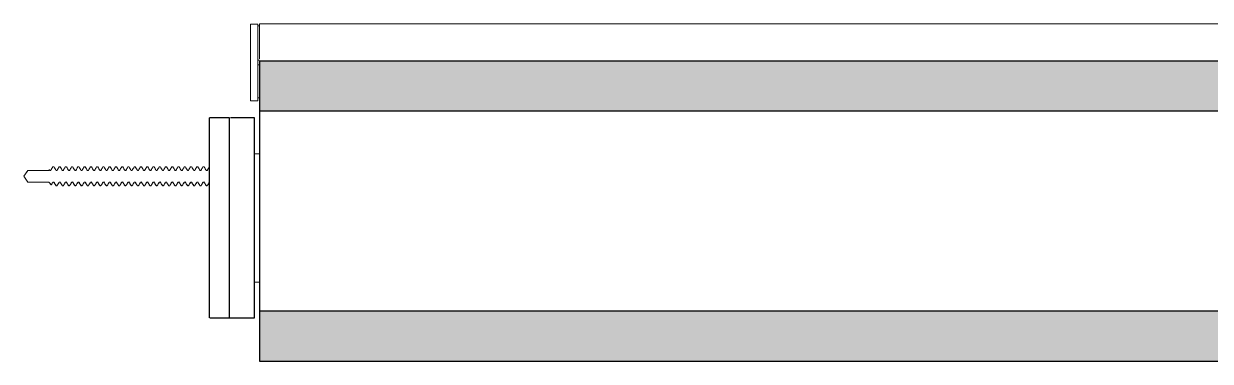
# Model space of a CAD drawing. Header units: inches. Extents: x 6.2 to 29.9, y 7.5 to 10.8.
# Drawn here: x 6.23 to 18.08, y 7.46 to 10.84 of the extents above; entities that cross this region are included whole.
import ezdxf

# ---------------------------------------------------------------- set-up
doc = ezdxf.new("R2010")
doc.units = ezdxf.units.IN
doc.header["$MEASUREMENT"] = 0
for name, color, linetype, lineweight in [('FABRIC-ROLL', 7, 'Continuous', 30), ('HEMBAR', 7, 'Continuous', 9), ('HEMBAR-ENDCAP', 7, 'Continuous', 9), ('SHADE-BRACKET', 7, 'Continuous', 30), ('SHADE-BRACKET_SCREW', 7, 'Continuous', 5), ('SUB-BRACKET', 7, 'Continuous', 18)]:
    doc.layers.add(name, color=color, linetype=linetype, lineweight=lineweight)

# ---------------------------------------------------------------- blocks, each defined once
blk = doc.blocks.new('SHADE-BRACKET-SCREW-085602')
at = {"layer": 'SHADE-BRACKET_SCREW'}
for p, q in [((6.226, 9.314), (6.266, 9.372)), ((6.266, 9.372), (6.266, 9.369)), ((6.266, 9.372), (6.476, 9.372)), ((6.476, 9.372), (6.483, 9.38)), ((6.476, 9.372), (6.476, 9.372)), ((6.491, 9.369), (6.485, 9.379)), ((6.489, 9.372), (6.497, 9.372)), ((6.518, 9.409), (6.526, 9.409)), ((6.549, 9.372), (6.56, 9.372)), ((6.581, 9.409), (6.589, 9.409)), ((6.611, 9.372), (6.622, 9.372)), ((6.643, 9.409), (6.651, 9.409)), ((6.674, 9.372), (6.685, 9.372)), ((6.706, 9.409), (6.714, 9.409)), ((6.736, 9.372), (6.747, 9.372)), ((6.768, 9.409), (6.776, 9.409)), ((6.799, 9.372), (6.81, 9.372)), ((6.831, 9.409), (6.839, 9.409)), ((6.861, 9.372), (6.872, 9.372)), ((6.893, 9.409), (6.901, 9.409)), ((6.924, 9.372), (6.935, 9.372)), ((6.956, 9.409), (6.964, 9.409)), ((6.986, 9.372), (6.997, 9.372)), ((7.018, 9.409), (7.026, 9.409)), ((7.049, 9.372), (7.06, 9.372)), ((7.081, 9.409), (7.089, 9.409)), ((7.111, 9.372), (7.122, 9.372)), ((7.143, 9.409), (7.151, 9.409)), ((7.174, 9.372), (7.185, 9.372)), ((7.206, 9.409), (7.214, 9.409)), ((7.236, 9.372), (7.247, 9.372)), ((7.268, 9.409), (7.276, 9.409)), ((7.299, 9.372), (7.31, 9.372)), ((7.331, 9.409), (7.339, 9.409)), ((7.361, 9.372), (7.372, 9.372)), ((7.393, 9.409), (7.401, 9.409)), ((7.424, 9.372), (7.435, 9.372)), ((7.456, 9.409), (7.464, 9.409)), ((7.486, 9.372), (7.497, 9.372)), ((7.518, 9.409), (7.526, 9.409)), ((7.549, 9.372), (7.56, 9.372)), ((7.581, 9.409), (7.589, 9.409)), ((7.611, 9.372), (7.622, 9.372)), ((7.643, 9.409), (7.651, 9.409)), ((7.674, 9.372), (7.685, 9.372)), ((7.706, 9.409), (7.714, 9.409)), ((7.736, 9.372), (7.747, 9.372)), ((7.768, 9.409), (7.776, 9.409)), ((7.799, 9.372), (7.81, 9.372)), ((7.831, 9.409), (7.839, 9.409)), ((7.861, 9.372), (7.872, 9.372)), ((7.893, 9.409), (7.901, 9.409)), ((7.924, 9.372), (7.935, 9.372)), ((7.956, 9.409), (7.964, 9.409)), ((7.986, 9.372), (7.997, 9.372)), ((8.018, 9.409), (8.026, 9.409)), ((8.049, 9.372), (8.06, 9.372)), ((6.226, 9.313), (6.226, 9.314)), ((6.226, 9.314), (6.266, 9.256)), ((6.226, 9.313), (6.266, 9.255)), ((6.266, 9.256), (6.266, 9.255)), ((6.266, 9.256), (6.476, 9.256)), ((6.266, 9.255), (6.476, 9.255)), ((6.476, 9.255), (6.476, 9.256)), ((6.476, 9.256), (6.501, 9.23)), ((6.476, 9.255), (6.501, 9.229)), ((6.516, 9.256), (6.527, 9.256)), ((6.517, 9.255), (6.527, 9.255)), ((6.578, 9.256), (6.589, 9.256)), ((6.58, 9.255), (6.589, 9.255)), ((6.641, 9.256), (6.652, 9.256)), ((6.642, 9.255), (6.652, 9.255)), ((6.703, 9.256), (6.714, 9.256)), ((6.705, 9.255), (6.714, 9.255)), ((6.766, 9.256), (6.777, 9.256)), ((6.767, 9.255), (6.777, 9.255)), ((6.828, 9.256), (6.839, 9.256)), ((6.83, 9.255), (6.839, 9.255)), ((6.891, 9.256), (6.902, 9.256)), ((6.892, 9.255), (6.902, 9.255)), ((6.953, 9.256), (6.964, 9.256)), ((6.955, 9.255), (6.964, 9.255)), ((7.016, 9.256), (7.027, 9.256)), ((7.017, 9.255), (7.027, 9.255)), ((7.078, 9.256), (7.089, 9.256)), ((7.08, 9.255), (7.089, 9.255)), ((7.141, 9.256), (7.152, 9.256)), ((7.142, 9.255), (7.152, 9.255)), ((7.203, 9.256), (7.214, 9.256)), ((7.205, 9.255), (7.214, 9.255)), ((7.266, 9.256), (7.277, 9.256)), ((7.267, 9.255), (7.277, 9.255)), ((7.328, 9.256), (7.339, 9.256)), ((7.33, 9.255), (7.339, 9.255)), ((7.391, 9.256), (7.402, 9.256)), ((7.392, 9.255), (7.402, 9.255)), ((7.453, 9.256), (7.464, 9.256)), ((7.455, 9.255), (7.464, 9.255)), ((7.516, 9.256), (7.527, 9.256)), ((7.517, 9.255), (7.527, 9.255)), ((7.578, 9.256), (7.589, 9.256)), ((7.58, 9.255), (7.589, 9.255)), ((7.641, 9.256), (7.652, 9.256)), ((7.642, 9.255), (7.652, 9.255)), ((7.703, 9.256), (7.714, 9.256)), ((7.705, 9.255), (7.714, 9.255)), ((7.766, 9.256), (7.777, 9.256)), ((7.767, 9.255), (7.777, 9.255)), ((7.828, 9.256), (7.839, 9.256)), ((7.83, 9.255), (7.839, 9.255)), ((7.891, 9.256), (7.902, 9.256)), ((7.892, 9.255), (7.902, 9.255)), ((7.953, 9.256), (7.964, 9.256)), ((7.955, 9.255), (7.964, 9.255)), ((8.016, 9.256), (8.027, 9.256)), ((8.017, 9.255), (8.027, 9.255)), ((8.078, 9.256), (8.081, 9.256)), ((8.08, 9.255), (8.081, 9.255)), ((6.549, 9.219), (6.557, 9.219)), ((6.549, 9.218), (6.557, 9.218)), ((6.612, 9.219), (6.62, 9.219)), ((6.612, 9.218), (6.62, 9.218)), ((6.674, 9.219), (6.682, 9.219)), ((6.674, 9.218), (6.682, 9.218)), ((6.737, 9.219), (6.745, 9.219)), ((6.737, 9.218), (6.745, 9.218)), ((6.799, 9.219), (6.807, 9.219)), ((6.799, 9.218), (6.807, 9.218)), ((6.862, 9.219), (6.87, 9.219)), ((6.862, 9.218), (6.87, 9.218)), ((6.924, 9.219), (6.932, 9.219)), ((6.924, 9.218), (6.932, 9.218)), ((6.987, 9.219), (6.995, 9.219)), ((6.987, 9.218), (6.995, 9.218)), ((7.049, 9.219), (7.057, 9.219)), ((7.049, 9.218), (7.057, 9.218)), ((7.112, 9.219), (7.12, 9.219)), ((7.112, 9.218), (7.12, 9.218)), ((7.174, 9.219), (7.182, 9.219)), ((7.174, 9.218), (7.182, 9.218)), ((7.237, 9.219), (7.245, 9.219)), ((7.237, 9.218), (7.245, 9.218)), ((7.299, 9.219), (7.307, 9.219)), ((7.299, 9.218), (7.307, 9.218)), ((7.362, 9.219), (7.37, 9.219)), ((7.362, 9.218), (7.37, 9.218)), ((7.424, 9.219), (7.432, 9.219)), ((7.424, 9.218), (7.432, 9.218)), ((7.487, 9.219), (7.495, 9.219)), ((7.487, 9.218), (7.495, 9.218)), ((7.549, 9.219), (7.557, 9.219)), ((7.549, 9.218), (7.557, 9.218)), ((7.612, 9.219), (7.62, 9.219)), ((7.612, 9.218), (7.62, 9.218)), ((7.674, 9.219), (7.682, 9.219)), ((7.674, 9.218), (7.682, 9.218)), ((7.737, 9.219), (7.745, 9.219)), ((7.737, 9.218), (7.745, 9.218)), ((7.799, 9.219), (7.807, 9.219)), ((7.799, 9.218), (7.807, 9.218)), ((7.862, 9.219), (7.87, 9.219)), ((7.862, 9.218), (7.87, 9.218)), ((7.924, 9.219), (7.932, 9.219)), ((7.924, 9.218), (7.932, 9.218)), ((7.987, 9.219), (7.995, 9.219)), ((7.987, 9.218), (7.995, 9.218)), ((8.049, 9.219), (8.057, 9.219)), ((8.049, 9.218), (8.057, 9.218))]:
    blk.add_line(p, q, dxfattribs=at)
blk.add_rational_spline([(6.236, 9.329), (6.237, 9.331), (6.245, 9.341), (6.265, 9.367), (6.266, 9.369)], [21.9940153387, 20.1124455315, 12.9121312746, 6.87332440401, 6.57973969761], degree=2, knots=[-0.1946138, -0.1946138, -0.1946138, -0.1564904, -0.0538459, -0.0486248, -0.0486248, -0.0486248], dxfattribs=at)
for points in [[(6.483, 9.38), (6.483, 9.38), (6.483, 9.38), (6.483, 9.38)], [(6.496, 9.372), (6.503, 9.384), (6.509, 9.396), (6.516, 9.407)], [(6.497, 9.372), (6.497, 9.372), (6.497, 9.372), (6.497, 9.372)], [(6.526, 9.409), (6.526, 9.409), (6.526, 9.409), (6.526, 9.409)], [(6.528, 9.407), (6.535, 9.395), (6.543, 9.382), (6.55, 9.37)], [(6.558, 9.372), (6.565, 9.384), (6.572, 9.396), (6.579, 9.407)], [(6.56, 9.372), (6.56, 9.372), (6.56, 9.372), (6.56, 9.372)], [(6.589, 9.409), (6.589, 9.409), (6.589, 9.409), (6.589, 9.409)], [(6.59, 9.407), (6.598, 9.395), (6.605, 9.382), (6.613, 9.37)], [(6.621, 9.372), (6.628, 9.384), (6.634, 9.396), (6.641, 9.407)], [(6.622, 9.372), (6.622, 9.372), (6.622, 9.372), (6.622, 9.372)], [(6.651, 9.409), (6.651, 9.409), (6.651, 9.409), (6.651, 9.409)], [(6.653, 9.407), (6.66, 9.395), (6.668, 9.382), (6.675, 9.37)], [(6.683, 9.372), (6.69, 9.384), (6.697, 9.396), (6.704, 9.407)], [(6.685, 9.372), (6.685, 9.372), (6.685, 9.372), (6.685, 9.372)], [(6.714, 9.409), (6.714, 9.409), (6.714, 9.409), (6.714, 9.409)], [(6.715, 9.407), (6.723, 9.395), (6.73, 9.382), (6.738, 9.37)], [(6.746, 9.372), (6.753, 9.384), (6.759, 9.396), (6.766, 9.407)], [(6.747, 9.372), (6.747, 9.372), (6.747, 9.372), (6.747, 9.372)], [(6.776, 9.409), (6.776, 9.409), (6.776, 9.409), (6.776, 9.409)], [(6.778, 9.407), (6.785, 9.395), (6.793, 9.382), (6.8, 9.37)], [(6.808, 9.372), (6.815, 9.384), (6.822, 9.396), (6.829, 9.407)], [(6.81, 9.372), (6.81, 9.372), (6.81, 9.372), (6.81, 9.372)], [(6.839, 9.409), (6.839, 9.409), (6.839, 9.409), (6.839, 9.409)], [(6.84, 9.407), (6.848, 9.395), (6.855, 9.382), (6.863, 9.37)], [(6.871, 9.372), (6.878, 9.384), (6.884, 9.396), (6.891, 9.407)], [(6.872, 9.372), (6.872, 9.372), (6.872, 9.372), (6.872, 9.372)], [(6.901, 9.409), (6.901, 9.409), (6.901, 9.409), (6.901, 9.409)], [(6.903, 9.407), (6.91, 9.395), (6.918, 9.382), (6.925, 9.37)], [(6.933, 9.372), (6.94, 9.384), (6.947, 9.396), (6.954, 9.407)], [(6.935, 9.372), (6.935, 9.372), (6.935, 9.372), (6.935, 9.372)], [(6.964, 9.409), (6.964, 9.409), (6.964, 9.409), (6.964, 9.409)], [(6.965, 9.407), (6.973, 9.395), (6.98, 9.382), (6.988, 9.37)], [(6.996, 9.372), (7.003, 9.384), (7.009, 9.396), (7.016, 9.407)], [(6.997, 9.372), (6.997, 9.372), (6.997, 9.372), (6.997, 9.372)], [(7.026, 9.409), (7.026, 9.409), (7.026, 9.409), (7.026, 9.409)], [(7.028, 9.407), (7.035, 9.395), (7.043, 9.382), (7.05, 9.37)], [(7.058, 9.372), (7.065, 9.384), (7.072, 9.396), (7.079, 9.407)], [(7.06, 9.372), (7.06, 9.372), (7.06, 9.372), (7.06, 9.372)], [(7.089, 9.409), (7.089, 9.409), (7.089, 9.409), (7.089, 9.409)], [(7.09, 9.407), (7.098, 9.395), (7.105, 9.382), (7.113, 9.37)], [(7.121, 9.372), (7.128, 9.384), (7.134, 9.396), (7.141, 9.407)], [(7.122, 9.372), (7.122, 9.372), (7.122, 9.372), (7.122, 9.372)], [(7.151, 9.409), (7.151, 9.409), (7.151, 9.409), (7.151, 9.409)], [(7.153, 9.407), (7.16, 9.395), (7.168, 9.382), (7.175, 9.37)], [(7.183, 9.372), (7.19, 9.384), (7.197, 9.396), (7.204, 9.407)], [(7.185, 9.372), (7.185, 9.372), (7.185, 9.372), (7.185, 9.372)], [(7.214, 9.409), (7.214, 9.409), (7.214, 9.409), (7.214, 9.409)], [(7.215, 9.407), (7.223, 9.395), (7.23, 9.382), (7.238, 9.37)], [(7.246, 9.372), (7.253, 9.384), (7.259, 9.396), (7.266, 9.407)], [(7.247, 9.372), (7.247, 9.372), (7.247, 9.372), (7.247, 9.372)], [(7.276, 9.409), (7.276, 9.409), (7.276, 9.409), (7.276, 9.409)], [(7.278, 9.407), (7.285, 9.395), (7.293, 9.382), (7.3, 9.37)], [(7.308, 9.372), (7.315, 9.384), (7.322, 9.396), (7.329, 9.407)], [(7.31, 9.372), (7.31, 9.372), (7.31, 9.372), (7.31, 9.372)], [(7.339, 9.409), (7.339, 9.409), (7.339, 9.409), (7.339, 9.409)], [(7.34, 9.407), (7.348, 9.395), (7.355, 9.382), (7.363, 9.37)], [(7.371, 9.372), (7.378, 9.384), (7.384, 9.396), (7.391, 9.407)], [(7.372, 9.372), (7.372, 9.372), (7.372, 9.372), (7.372, 9.372)], [(7.401, 9.409), (7.401, 9.409), (7.401, 9.409), (7.401, 9.409)], [(7.403, 9.407), (7.41, 9.395), (7.418, 9.382), (7.425, 9.37)], [(7.433, 9.372), (7.44, 9.384), (7.447, 9.396), (7.454, 9.407)], [(7.435, 9.372), (7.435, 9.372), (7.435, 9.372), (7.435, 9.372)], [(7.464, 9.409), (7.464, 9.409), (7.464, 9.409), (7.464, 9.409)], [(7.465, 9.407), (7.473, 9.395), (7.48, 9.382), (7.488, 9.37)], [(7.496, 9.372), (7.503, 9.384), (7.509, 9.396), (7.516, 9.407)], [(7.497, 9.372), (7.497, 9.372), (7.497, 9.372), (7.497, 9.372)], [(7.526, 9.409), (7.526, 9.409), (7.526, 9.409), (7.526, 9.409)], [(7.528, 9.407), (7.535, 9.395), (7.543, 9.382), (7.55, 9.37)], [(7.558, 9.372), (7.565, 9.384), (7.572, 9.396), (7.579, 9.407)], [(7.56, 9.372), (7.56, 9.372), (7.56, 9.372), (7.56, 9.372)], [(7.589, 9.409), (7.589, 9.409), (7.589, 9.409), (7.589, 9.409)], [(7.59, 9.407), (7.598, 9.395), (7.605, 9.382), (7.613, 9.37)], [(7.621, 9.372), (7.628, 9.384), (7.634, 9.396), (7.641, 9.407)], [(7.622, 9.372), (7.622, 9.372), (7.622, 9.372), (7.622, 9.372)], [(7.651, 9.409), (7.651, 9.409), (7.651, 9.409), (7.651, 9.409)], [(7.653, 9.407), (7.66, 9.395), (7.668, 9.382), (7.675, 9.37)], [(7.683, 9.372), (7.69, 9.384), (7.697, 9.396), (7.704, 9.407)], [(7.685, 9.372), (7.685, 9.372), (7.685, 9.372), (7.685, 9.372)], [(7.714, 9.409), (7.714, 9.409), (7.714, 9.409), (7.714, 9.409)], [(7.715, 9.407), (7.723, 9.395), (7.73, 9.382), (7.738, 9.37)], [(7.746, 9.372), (7.753, 9.384), (7.759, 9.396), (7.766, 9.407)], [(7.747, 9.372), (7.747, 9.372), (7.747, 9.372), (7.747, 9.372)], [(7.776, 9.409), (7.776, 9.409), (7.776, 9.409), (7.776, 9.409)], [(7.778, 9.407), (7.785, 9.395), (7.793, 9.382), (7.8, 9.37)], [(7.808, 9.372), (7.815, 9.384), (7.822, 9.396), (7.829, 9.407)], [(7.81, 9.372), (7.81, 9.372), (7.81, 9.372), (7.81, 9.372)], [(7.839, 9.409), (7.839, 9.409), (7.839, 9.409), (7.839, 9.409)], [(7.84, 9.407), (7.848, 9.395), (7.855, 9.382), (7.863, 9.37)], [(7.871, 9.372), (7.878, 9.384), (7.884, 9.396), (7.891, 9.407)], [(7.872, 9.372), (7.872, 9.372), (7.872, 9.372), (7.872, 9.372)], [(7.901, 9.409), (7.901, 9.409), (7.901, 9.409), (7.901, 9.409)], [(7.903, 9.407), (7.91, 9.395), (7.918, 9.382), (7.925, 9.37)], [(7.933, 9.372), (7.94, 9.384), (7.947, 9.396), (7.954, 9.407)], [(7.935, 9.372), (7.935, 9.372), (7.935, 9.372), (7.935, 9.372)], [(7.964, 9.409), (7.964, 9.409), (7.964, 9.409), (7.964, 9.409)], [(7.965, 9.407), (7.973, 9.395), (7.98, 9.382), (7.988, 9.37)], [(7.996, 9.372), (8.003, 9.384), (8.009, 9.396), (8.016, 9.407)], [(7.997, 9.372), (7.997, 9.372), (7.997, 9.372), (7.997, 9.372)], [(8.026, 9.409), (8.026, 9.409), (8.026, 9.409), (8.026, 9.409)], [(8.028, 9.407), (8.035, 9.395), (8.043, 9.382), (8.05, 9.37)], [(8.058, 9.372), (8.065, 9.384), (8.072, 9.396), (8.079, 9.407)], [(8.06, 9.372), (8.06, 9.372), (8.06, 9.372), (8.06, 9.372)], [(6.518, 9.256), (6.512, 9.247), (6.508, 9.239), (6.503, 9.231)], [(6.518, 9.255), (6.512, 9.247), (6.508, 9.238), (6.503, 9.23)], [(6.548, 9.221), (6.54, 9.233), (6.533, 9.246), (6.525, 9.258)], [(6.548, 9.22), (6.541, 9.232), (6.533, 9.244), (6.526, 9.256)], [(6.58, 9.256), (6.573, 9.244), (6.566, 9.232), (6.559, 9.221)], [(6.58, 9.255), (6.573, 9.243), (6.566, 9.232), (6.559, 9.22)], [(6.61, 9.221), (6.603, 9.233), (6.595, 9.246), (6.588, 9.258)], [(6.61, 9.22), (6.603, 9.232), (6.596, 9.244), (6.589, 9.256)], [(6.643, 9.256), (6.636, 9.244), (6.629, 9.232), (6.622, 9.221)], [(6.643, 9.255), (6.636, 9.243), (6.629, 9.232), (6.622, 9.22)], [(6.673, 9.221), (6.665, 9.233), (6.658, 9.246), (6.65, 9.258)], [(6.673, 9.22), (6.666, 9.232), (6.658, 9.244), (6.651, 9.256)], [(6.705, 9.256), (6.698, 9.244), (6.691, 9.232), (6.684, 9.221)], [(6.705, 9.255), (6.698, 9.243), (6.691, 9.232), (6.684, 9.22)], [(6.735, 9.221), (6.728, 9.233), (6.72, 9.246), (6.713, 9.258)], [(6.735, 9.22), (6.728, 9.232), (6.721, 9.244), (6.714, 9.256)], [(6.768, 9.256), (6.761, 9.244), (6.754, 9.232), (6.747, 9.221)], [(6.768, 9.255), (6.761, 9.243), (6.754, 9.232), (6.747, 9.22)], [(6.798, 9.221), (6.79, 9.233), (6.783, 9.246), (6.775, 9.258)], [(6.798, 9.22), (6.791, 9.232), (6.783, 9.244), (6.776, 9.256)], [(6.83, 9.256), (6.823, 9.244), (6.816, 9.232), (6.809, 9.221)], [(6.83, 9.255), (6.823, 9.243), (6.816, 9.232), (6.809, 9.22)], [(6.86, 9.221), (6.853, 9.233), (6.845, 9.246), (6.838, 9.258)], [(6.86, 9.22), (6.853, 9.232), (6.846, 9.244), (6.839, 9.256)], [(6.893, 9.256), (6.886, 9.244), (6.879, 9.232), (6.872, 9.221)], [(6.893, 9.255), (6.886, 9.243), (6.879, 9.232), (6.872, 9.22)], [(6.923, 9.221), (6.915, 9.233), (6.908, 9.246), (6.9, 9.258)], [(6.923, 9.22), (6.916, 9.232), (6.908, 9.244), (6.901, 9.256)], [(6.955, 9.256), (6.948, 9.244), (6.941, 9.232), (6.934, 9.221)], [(6.955, 9.255), (6.948, 9.243), (6.941, 9.232), (6.934, 9.22)], [(6.985, 9.221), (6.978, 9.233), (6.97, 9.246), (6.963, 9.258)], [(6.985, 9.22), (6.978, 9.232), (6.971, 9.244), (6.964, 9.256)], [(7.018, 9.256), (7.011, 9.244), (7.004, 9.232), (6.997, 9.221)], [(7.018, 9.255), (7.011, 9.243), (7.004, 9.232), (6.997, 9.22)], [(7.048, 9.221), (7.04, 9.233), (7.033, 9.246), (7.025, 9.258)], [(7.048, 9.22), (7.041, 9.232), (7.033, 9.244), (7.026, 9.256)], [(7.08, 9.256), (7.073, 9.244), (7.066, 9.232), (7.059, 9.221)], [(7.08, 9.255), (7.073, 9.243), (7.066, 9.232), (7.059, 9.22)], [(7.11, 9.221), (7.103, 9.233), (7.095, 9.246), (7.088, 9.258)], [(7.11, 9.22), (7.103, 9.232), (7.096, 9.244), (7.089, 9.256)], [(7.143, 9.256), (7.136, 9.244), (7.129, 9.232), (7.122, 9.221)], [(7.143, 9.255), (7.136, 9.243), (7.129, 9.232), (7.122, 9.22)], [(7.173, 9.221), (7.165, 9.233), (7.158, 9.246), (7.15, 9.258)], [(7.173, 9.22), (7.166, 9.232), (7.158, 9.244), (7.151, 9.256)], [(7.205, 9.256), (7.198, 9.244), (7.191, 9.232), (7.184, 9.221)], [(7.205, 9.255), (7.198, 9.243), (7.191, 9.232), (7.184, 9.22)], [(7.235, 9.221), (7.228, 9.233), (7.22, 9.246), (7.213, 9.258)], [(7.235, 9.22), (7.228, 9.232), (7.221, 9.244), (7.214, 9.256)], [(7.268, 9.256), (7.261, 9.244), (7.254, 9.232), (7.247, 9.221)], [(7.268, 9.255), (7.261, 9.243), (7.254, 9.232), (7.247, 9.22)], [(7.298, 9.221), (7.29, 9.233), (7.283, 9.246), (7.275, 9.258)], [(7.298, 9.22), (7.291, 9.232), (7.283, 9.244), (7.276, 9.256)], [(7.33, 9.256), (7.323, 9.244), (7.316, 9.232), (7.309, 9.221)], [(7.33, 9.255), (7.323, 9.243), (7.316, 9.232), (7.309, 9.22)], [(7.36, 9.221), (7.353, 9.233), (7.345, 9.246), (7.338, 9.258)], [(7.36, 9.22), (7.353, 9.232), (7.346, 9.244), (7.339, 9.256)], [(7.393, 9.256), (7.386, 9.244), (7.379, 9.232), (7.372, 9.221)], [(7.393, 9.255), (7.386, 9.243), (7.379, 9.232), (7.372, 9.22)], [(7.423, 9.221), (7.415, 9.233), (7.408, 9.246), (7.4, 9.258)], [(7.423, 9.22), (7.416, 9.232), (7.408, 9.244), (7.401, 9.256)], [(7.455, 9.256), (7.448, 9.244), (7.441, 9.232), (7.434, 9.221)], [(7.455, 9.255), (7.448, 9.243), (7.441, 9.232), (7.434, 9.22)], [(7.485, 9.221), (7.478, 9.233), (7.47, 9.246), (7.463, 9.258)], [(7.485, 9.22), (7.478, 9.232), (7.471, 9.244), (7.464, 9.256)], [(7.518, 9.256), (7.511, 9.244), (7.504, 9.232), (7.497, 9.221)], [(7.518, 9.255), (7.511, 9.243), (7.504, 9.232), (7.497, 9.22)], [(7.548, 9.221), (7.54, 9.233), (7.533, 9.246), (7.525, 9.258)], [(7.548, 9.22), (7.541, 9.232), (7.533, 9.244), (7.526, 9.256)], [(7.58, 9.256), (7.573, 9.244), (7.566, 9.232), (7.559, 9.221)], [(7.58, 9.255), (7.573, 9.243), (7.566, 9.232), (7.559, 9.22)], [(7.61, 9.221), (7.603, 9.233), (7.595, 9.246), (7.588, 9.258)], [(7.61, 9.22), (7.603, 9.232), (7.596, 9.244), (7.589, 9.256)], [(7.643, 9.256), (7.636, 9.244), (7.629, 9.232), (7.622, 9.221)], [(7.643, 9.255), (7.636, 9.243), (7.629, 9.232), (7.622, 9.22)], [(7.673, 9.221), (7.665, 9.233), (7.658, 9.246), (7.65, 9.258)], [(7.673, 9.22), (7.666, 9.232), (7.658, 9.244), (7.651, 9.256)], [(7.705, 9.256), (7.698, 9.244), (7.691, 9.232), (7.684, 9.221)], [(7.705, 9.255), (7.698, 9.243), (7.691, 9.232), (7.684, 9.22)], [(7.735, 9.221), (7.728, 9.233), (7.72, 9.246), (7.713, 9.258)], [(7.735, 9.22), (7.728, 9.232), (7.721, 9.244), (7.714, 9.256)], [(7.768, 9.256), (7.761, 9.244), (7.754, 9.232), (7.747, 9.221)], [(7.768, 9.255), (7.761, 9.243), (7.754, 9.232), (7.747, 9.22)], [(7.798, 9.221), (7.79, 9.233), (7.783, 9.246), (7.775, 9.258)], [(7.798, 9.22), (7.791, 9.232), (7.783, 9.244), (7.776, 9.256)], [(7.83, 9.256), (7.823, 9.244), (7.816, 9.232), (7.809, 9.221)], [(7.83, 9.255), (7.823, 9.243), (7.816, 9.232), (7.809, 9.22)], [(7.86, 9.221), (7.853, 9.233), (7.845, 9.246), (7.838, 9.258)], [(7.86, 9.22), (7.853, 9.232), (7.846, 9.244), (7.839, 9.256)], [(7.893, 9.256), (7.886, 9.244), (7.879, 9.232), (7.872, 9.221)], [(7.893, 9.255), (7.886, 9.243), (7.879, 9.232), (7.872, 9.22)], [(7.923, 9.221), (7.915, 9.233), (7.908, 9.246), (7.9, 9.258)], [(7.923, 9.22), (7.916, 9.232), (7.908, 9.244), (7.901, 9.256)], [(7.955, 9.256), (7.948, 9.244), (7.941, 9.232), (7.934, 9.221)], [(7.955, 9.255), (7.948, 9.243), (7.941, 9.232), (7.934, 9.22)], [(7.985, 9.221), (7.978, 9.233), (7.97, 9.246), (7.963, 9.258)], [(7.985, 9.22), (7.978, 9.232), (7.971, 9.244), (7.964, 9.256)], [(8.018, 9.256), (8.011, 9.244), (8.004, 9.232), (7.997, 9.221)], [(8.018, 9.255), (8.011, 9.243), (8.004, 9.232), (7.997, 9.22)], [(8.048, 9.221), (8.04, 9.233), (8.033, 9.246), (8.025, 9.258)], [(8.048, 9.22), (8.041, 9.232), (8.033, 9.244), (8.026, 9.256)], [(8.08, 9.256), (8.073, 9.244), (8.066, 9.232), (8.059, 9.221)], [(8.08, 9.255), (8.073, 9.243), (8.066, 9.232), (8.059, 9.22)], [(6.5, 9.231), (6.501, 9.23), (6.501, 9.23), (6.501, 9.229)], [(6.501, 9.23), (6.502, 9.23), (6.502, 9.23), (6.503, 9.231)], [(6.501, 9.229), (6.502, 9.229), (6.502, 9.229), (6.503, 9.23)]]:
    blk.add_open_spline(points, degree=3, dxfattribs=at)
for points, knots in [([(6.516, 9.407), (6.517, 9.408), (6.517, 9.408), (6.517, 9.409), (6.518, 9.409), (6.519, 9.409)], [-0.05169669, -0.05169669, -0.05169669, -0.05169669, -0.03907355, -0.03907355, 0, 0, 0, 0]), ([(6.579, 9.407), (6.579, 9.408), (6.579, 9.408), (6.58, 9.409), (6.581, 9.409), (6.581, 9.409)], [-0.05169422, -0.05169422, -0.05169422, -0.05169422, -0.03658693, -0.03658693, 0, 0, 0, 0]), ([(6.641, 9.407), (6.642, 9.408), (6.642, 9.408), (6.642, 9.409), (6.643, 9.409), (6.644, 9.409)], [-0.05169422, -0.05169422, -0.05169422, -0.05169422, -0.03658693, -0.03658693, 0, 0, 0, 0]), ([(6.704, 9.407), (6.704, 9.408), (6.704, 9.408), (6.705, 9.409), (6.706, 9.409), (6.706, 9.409)], [-0.05169422, -0.05169422, -0.05169422, -0.05169422, -0.03658693, -0.03658693, 0, 0, 0, 0]), ([(6.766, 9.407), (6.767, 9.408), (6.767, 9.408), (6.767, 9.409), (6.768, 9.409), (6.769, 9.409)], [-0.05169422, -0.05169422, -0.05169422, -0.05169422, -0.03658693, -0.03658693, 0, 0, 0, 0]), ([(6.829, 9.407), (6.829, 9.408), (6.829, 9.408), (6.83, 9.409), (6.831, 9.409), (6.831, 9.409)], [-0.05169422, -0.05169422, -0.05169422, -0.05169422, -0.03658693, -0.03658693, 0, 0, 0, 0]), ([(6.891, 9.407), (6.892, 9.408), (6.892, 9.408), (6.892, 9.409), (6.893, 9.409), (6.894, 9.409)], [-0.05169422, -0.05169422, -0.05169422, -0.05169422, -0.03658693, -0.03658693, 0, 0, 0, 0]), ([(6.954, 9.407), (6.954, 9.408), (6.954, 9.408), (6.955, 9.409), (6.956, 9.409), (6.956, 9.409)], [-0.05169422, -0.05169422, -0.05169422, -0.05169422, -0.03658693, -0.03658693, 0, 0, 0, 0]), ([(7.016, 9.407), (7.017, 9.408), (7.017, 9.408), (7.017, 9.409), (7.018, 9.409), (7.019, 9.409)], [-0.05169422, -0.05169422, -0.05169422, -0.05169422, -0.03658693, -0.03658693, 0, 0, 0, 0]), ([(7.079, 9.407), (7.079, 9.408), (7.079, 9.408), (7.08, 9.409), (7.081, 9.409), (7.081, 9.409)], [-0.05169422, -0.05169422, -0.05169422, -0.05169422, -0.03658693, -0.03658693, 0, 0, 0, 0]), ([(7.141, 9.407), (7.142, 9.408), (7.142, 9.408), (7.142, 9.409), (7.143, 9.409), (7.144, 9.409)], [-0.05169422, -0.05169422, -0.05169422, -0.05169422, -0.03658693, -0.03658693, 0, 0, 0, 0]), ([(7.204, 9.407), (7.204, 9.408), (7.204, 9.408), (7.205, 9.409), (7.206, 9.409), (7.206, 9.409)], [-0.05169422, -0.05169422, -0.05169422, -0.05169422, -0.03658693, -0.03658693, 0, 0, 0, 0]), ([(7.266, 9.407), (7.267, 9.408), (7.267, 9.408), (7.267, 9.409), (7.268, 9.409), (7.269, 9.409)], [-0.05169422, -0.05169422, -0.05169422, -0.05169422, -0.03658693, -0.03658693, 0, 0, 0, 0]), ([(7.329, 9.407), (7.329, 9.408), (7.329, 9.408), (7.33, 9.409), (7.331, 9.409), (7.331, 9.409)], [-0.05169422, -0.05169422, -0.05169422, -0.05169422, -0.03658693, -0.03658693, 0, 0, 0, 0]), ([(7.391, 9.407), (7.392, 9.408), (7.392, 9.408), (7.392, 9.409), (7.393, 9.409), (7.394, 9.409)], [-0.05169422, -0.05169422, -0.05169422, -0.05169422, -0.03658693, -0.03658693, 0, 0, 0, 0]), ([(7.454, 9.407), (7.454, 9.408), (7.454, 9.408), (7.455, 9.409), (7.456, 9.409), (7.456, 9.409)], [-0.05169422, -0.05169422, -0.05169422, -0.05169422, -0.03658693, -0.03658693, 0, 0, 0, 0]), ([(7.516, 9.407), (7.517, 9.408), (7.517, 9.408), (7.517, 9.409), (7.518, 9.409), (7.519, 9.409)], [-0.05169422, -0.05169422, -0.05169422, -0.05169422, -0.03658693, -0.03658693, 0, 0, 0, 0]), ([(7.579, 9.407), (7.579, 9.408), (7.579, 9.408), (7.58, 9.409), (7.581, 9.409), (7.581, 9.409)], [-0.05169422, -0.05169422, -0.05169422, -0.05169422, -0.03658693, -0.03658693, 0, 0, 0, 0]), ([(7.641, 9.407), (7.642, 9.408), (7.642, 9.408), (7.642, 9.409), (7.643, 9.409), (7.644, 9.409)], [-0.05169422, -0.05169422, -0.05169422, -0.05169422, -0.03658693, -0.03658693, 0, 0, 0, 0]), ([(7.704, 9.407), (7.704, 9.408), (7.704, 9.408), (7.705, 9.409), (7.706, 9.409), (7.706, 9.409)], [-0.05169422, -0.05169422, -0.05169422, -0.05169422, -0.03658693, -0.03658693, 0, 0, 0, 0]), ([(7.766, 9.407), (7.767, 9.408), (7.767, 9.408), (7.767, 9.409), (7.768, 9.409), (7.769, 9.409)], [-0.05169422, -0.05169422, -0.05169422, -0.05169422, -0.03658693, -0.03658693, 0, 0, 0, 0]), ([(7.829, 9.407), (7.829, 9.408), (7.829, 9.408), (7.83, 9.409), (7.831, 9.409), (7.831, 9.409)], [-0.05169422, -0.05169422, -0.05169422, -0.05169422, -0.03658693, -0.03658693, 0, 0, 0, 0]), ([(7.891, 9.407), (7.892, 9.408), (7.892, 9.408), (7.892, 9.409), (7.893, 9.409), (7.894, 9.409)], [-0.05169422, -0.05169422, -0.05169422, -0.05169422, -0.03658693, -0.03658693, 0, 0, 0, 0]), ([(7.954, 9.407), (7.954, 9.408), (7.954, 9.408), (7.955, 9.409), (7.956, 9.409), (7.956, 9.409)], [-0.05169422, -0.05169422, -0.05169422, -0.05169422, -0.03658693, -0.03658693, 0, 0, 0, 0]), ([(8.016, 9.407), (8.017, 9.408), (8.017, 9.408), (8.017, 9.409), (8.018, 9.409), (8.019, 9.409)], [-0.05169422, -0.05169422, -0.05169422, -0.05169422, -0.03658693, -0.03658693, 0, 0, 0, 0]), ([(8.079, 9.407), (8.079, 9.408), (8.079, 9.408), (8.08, 9.409), (8.08, 9.409), (8.081, 9.409)], [-0.05169422, -0.05169422, -0.05169422, -0.05169422, -0.03658693, -0.03658693, -0.0110572, -0.0110572, -0.0110572, -0.0110572]), ([(6.546, 9.223), (6.547, 9.221), (6.547, 9.22), (6.548, 9.219), (6.549, 9.218), (6.549, 9.218)], [0.38862853, 0.38862853, 0.38862853, 0.38862853, 0.42244443, 0.42244443, 0.4626664, 0.4626664, 0.4626664, 0.4626664]), ([(6.559, 9.22), (6.559, 9.219), (6.558, 9.219), (6.557, 9.218), (6.557, 9.218), (6.556, 9.219)], [0.34446337, 0.34446337, 0.34446337, 0.34446337, 0.38247154, 0.38247154, 0.41951927, 0.41951927, 0.41951927, 0.41951927]), ([(6.609, 9.223), (6.609, 9.221), (6.61, 9.22), (6.611, 9.219), (6.611, 9.218), (6.612, 9.218)], [0.38862853, 0.38862853, 0.38862853, 0.38862853, 0.42244443, 0.42244443, 0.4626664, 0.4626664, 0.4626664, 0.4626664]), ([(6.622, 9.22), (6.621, 9.219), (6.621, 9.219), (6.62, 9.218), (6.619, 9.218), (6.618, 9.219)], [0.34446337, 0.34446337, 0.34446337, 0.34446337, 0.38247154, 0.38247154, 0.41951927, 0.41951927, 0.41951927, 0.41951927]), ([(6.671, 9.223), (6.672, 9.221), (6.672, 9.22), (6.673, 9.219), (6.674, 9.218), (6.674, 9.218)], [0.38862853, 0.38862853, 0.38862853, 0.38862853, 0.42244443, 0.42244443, 0.4626664, 0.4626664, 0.4626664, 0.4626664]), ([(6.684, 9.22), (6.684, 9.219), (6.683, 9.219), (6.682, 9.218), (6.682, 9.218), (6.681, 9.219)], [0.34446337, 0.34446337, 0.34446337, 0.34446337, 0.38247154, 0.38247154, 0.41951927, 0.41951927, 0.41951927, 0.41951927]), ([(6.734, 9.223), (6.734, 9.221), (6.735, 9.22), (6.736, 9.219), (6.736, 9.218), (6.737, 9.218)], [-0.4626664, -0.4626664, -0.4626664, -0.4626664, -0.4288505, -0.4288505, -0.38862853, -0.38862853, -0.38862853, -0.38862853]), ([(6.747, 9.22), (6.746, 9.219), (6.746, 9.219), (6.745, 9.218), (6.744, 9.218), (6.743, 9.219)], [-0.41951927, -0.41951927, -0.41951927, -0.41951927, -0.3815111, -0.3815111, -0.34446337, -0.34446337, -0.34446337, -0.34446337]), ([(6.796, 9.223), (6.797, 9.221), (6.797, 9.22), (6.798, 9.219), (6.799, 9.218), (6.799, 9.218)], [0.38862853, 0.38862853, 0.38862853, 0.38862853, 0.42244443, 0.42244443, 0.4626664, 0.4626664, 0.4626664, 0.4626664]), ([(6.809, 9.22), (6.809, 9.219), (6.808, 9.219), (6.807, 9.218), (6.807, 9.218), (6.806, 9.219)], [-0.41951927, -0.41951927, -0.41951927, -0.41951927, -0.3815111, -0.3815111, -0.34446337, -0.34446337, -0.34446337, -0.34446337]), ([(6.859, 9.223), (6.859, 9.221), (6.86, 9.22), (6.861, 9.219), (6.861, 9.218), (6.862, 9.218)], [0.38862853, 0.38862853, 0.38862853, 0.38862853, 0.42244443, 0.42244443, 0.4626664, 0.4626664, 0.4626664, 0.4626664]), ([(6.872, 9.22), (6.871, 9.219), (6.871, 9.219), (6.87, 9.218), (6.869, 9.218), (6.868, 9.219)], [-0.41951927, -0.41951927, -0.41951927, -0.41951927, -0.3815111, -0.3815111, -0.34446337, -0.34446337, -0.34446337, -0.34446337]), ([(6.921, 9.223), (6.922, 9.221), (6.922, 9.22), (6.923, 9.219), (6.924, 9.218), (6.924, 9.218)], [0.38862853, 0.38862853, 0.38862853, 0.38862853, 0.42244443, 0.42244443, 0.4626664, 0.4626664, 0.4626664, 0.4626664]), ([(6.934, 9.22), (6.934, 9.219), (6.933, 9.219), (6.932, 9.218), (6.932, 9.218), (6.931, 9.219)], [-0.41951927, -0.41951927, -0.41951927, -0.41951927, -0.3815111, -0.3815111, -0.34446337, -0.34446337, -0.34446337, -0.34446337]), ([(6.984, 9.223), (6.984, 9.221), (6.985, 9.22), (6.986, 9.219), (6.986, 9.218), (6.987, 9.218)], [0.38862853, 0.38862853, 0.38862853, 0.38862853, 0.42244443, 0.42244443, 0.4626664, 0.4626664, 0.4626664, 0.4626664]), ([(6.997, 9.22), (6.996, 9.219), (6.996, 9.219), (6.995, 9.218), (6.994, 9.218), (6.993, 9.219)], [-0.41951927, -0.41951927, -0.41951927, -0.41951927, -0.3815111, -0.3815111, -0.34446337, -0.34446337, -0.34446337, -0.34446337]), ([(7.046, 9.223), (7.047, 9.221), (7.047, 9.22), (7.048, 9.219), (7.049, 9.218), (7.049, 9.218)], [0.38862853, 0.38862853, 0.38862853, 0.38862853, 0.42244443, 0.42244443, 0.4626664, 0.4626664, 0.4626664, 0.4626664]), ([(7.059, 9.22), (7.059, 9.219), (7.058, 9.219), (7.057, 9.218), (7.057, 9.218), (7.056, 9.219)], [-0.41951927, -0.41951927, -0.41951927, -0.41951927, -0.3815111, -0.3815111, -0.34446337, -0.34446337, -0.34446337, -0.34446337]), ([(7.109, 9.223), (7.109, 9.221), (7.11, 9.22), (7.111, 9.219), (7.111, 9.218), (7.112, 9.218)], [0.38862853, 0.38862853, 0.38862853, 0.38862853, 0.42244443, 0.42244443, 0.4626664, 0.4626664, 0.4626664, 0.4626664]), ([(7.122, 9.22), (7.121, 9.219), (7.121, 9.219), (7.12, 9.218), (7.119, 9.218), (7.118, 9.219)], [-0.41951927, -0.41951927, -0.41951927, -0.41951927, -0.3815111, -0.3815111, -0.34446337, -0.34446337, -0.34446337, -0.34446337]), ([(7.171, 9.223), (7.172, 9.221), (7.172, 9.22), (7.173, 9.219), (7.174, 9.218), (7.174, 9.218)], [0.38862853, 0.38862853, 0.38862853, 0.38862853, 0.42244443, 0.42244443, 0.4626664, 0.4626664, 0.4626664, 0.4626664]), ([(7.184, 9.22), (7.184, 9.219), (7.183, 9.219), (7.182, 9.218), (7.182, 9.218), (7.181, 9.219)], [-0.41951927, -0.41951927, -0.41951927, -0.41951927, -0.3815111, -0.3815111, -0.34446337, -0.34446337, -0.34446337, -0.34446337]), ([(7.234, 9.223), (7.234, 9.221), (7.235, 9.22), (7.236, 9.219), (7.236, 9.218), (7.237, 9.218)], [0.38862853, 0.38862853, 0.38862853, 0.38862853, 0.42244443, 0.42244443, 0.4626664, 0.4626664, 0.4626664, 0.4626664]), ([(7.247, 9.22), (7.246, 9.219), (7.246, 9.219), (7.245, 9.218), (7.244, 9.218), (7.243, 9.219)], [-0.41951927, -0.41951927, -0.41951927, -0.41951927, -0.3815111, -0.3815111, -0.34446337, -0.34446337, -0.34446337, -0.34446337]), ([(7.296, 9.223), (7.297, 9.221), (7.297, 9.22), (7.298, 9.219), (7.299, 9.218), (7.299, 9.218)], [0.38862853, 0.38862853, 0.38862853, 0.38862853, 0.42244443, 0.42244443, 0.4626664, 0.4626664, 0.4626664, 0.4626664]), ([(7.309, 9.22), (7.309, 9.219), (7.308, 9.219), (7.307, 9.218), (7.307, 9.218), (7.306, 9.219)], [-0.41951927, -0.41951927, -0.41951927, -0.41951927, -0.3815111, -0.3815111, -0.34446337, -0.34446337, -0.34446337, -0.34446337]), ([(7.359, 9.223), (7.359, 9.221), (7.36, 9.22), (7.361, 9.219), (7.361, 9.218), (7.362, 9.218)], [0.38862853, 0.38862853, 0.38862853, 0.38862853, 0.42244443, 0.42244443, 0.4626664, 0.4626664, 0.4626664, 0.4626664]), ([(7.372, 9.22), (7.371, 9.219), (7.371, 9.219), (7.37, 9.218), (7.369, 9.218), (7.368, 9.219)], [-0.41951927, -0.41951927, -0.41951927, -0.41951927, -0.3815111, -0.3815111, -0.34446337, -0.34446337, -0.34446337, -0.34446337]), ([(7.421, 9.223), (7.422, 9.221), (7.422, 9.22), (7.423, 9.219), (7.424, 9.218), (7.424, 9.218)], [0.38862853, 0.38862853, 0.38862853, 0.38862853, 0.42244443, 0.42244443, 0.4626664, 0.4626664, 0.4626664, 0.4626664]), ([(7.434, 9.22), (7.434, 9.219), (7.433, 9.219), (7.432, 9.218), (7.432, 9.218), (7.431, 9.219)], [-0.41951927, -0.41951927, -0.41951927, -0.41951927, -0.3815111, -0.3815111, -0.34446337, -0.34446337, -0.34446337, -0.34446337]), ([(7.484, 9.223), (7.484, 9.221), (7.485, 9.22), (7.486, 9.219), (7.486, 9.218), (7.487, 9.218)], [0.38862853, 0.38862853, 0.38862853, 0.38862853, 0.42244443, 0.42244443, 0.4626664, 0.4626664, 0.4626664, 0.4626664]), ([(7.497, 9.22), (7.496, 9.219), (7.496, 9.219), (7.495, 9.218), (7.494, 9.218), (7.493, 9.219)], [-0.41951927, -0.41951927, -0.41951927, -0.41951927, -0.3815111, -0.3815111, -0.34446337, -0.34446337, -0.34446337, -0.34446337]), ([(7.546, 9.223), (7.547, 9.221), (7.547, 9.22), (7.548, 9.219), (7.549, 9.218), (7.549, 9.218)], [0.38862853, 0.38862853, 0.38862853, 0.38862853, 0.42244443, 0.42244443, 0.4626664, 0.4626664, 0.4626664, 0.4626664]), ([(7.559, 9.22), (7.559, 9.219), (7.558, 9.219), (7.557, 9.218), (7.557, 9.218), (7.556, 9.219)], [-0.41951927, -0.41951927, -0.41951927, -0.41951927, -0.3815111, -0.3815111, -0.34446337, -0.34446337, -0.34446337, -0.34446337]), ([(7.609, 9.223), (7.609, 9.221), (7.61, 9.22), (7.611, 9.219), (7.611, 9.218), (7.612, 9.218)], [0.38862853, 0.38862853, 0.38862853, 0.38862853, 0.42244443, 0.42244443, 0.4626664, 0.4626664, 0.4626664, 0.4626664]), ([(7.622, 9.22), (7.621, 9.219), (7.621, 9.219), (7.62, 9.218), (7.619, 9.218), (7.618, 9.219)], [-0.41951927, -0.41951927, -0.41951927, -0.41951927, -0.3815111, -0.3815111, -0.34446337, -0.34446337, -0.34446337, -0.34446337]), ([(7.671, 9.223), (7.672, 9.221), (7.672, 9.22), (7.673, 9.219), (7.674, 9.218), (7.674, 9.218)], [0.38862853, 0.38862853, 0.38862853, 0.38862853, 0.42244443, 0.42244443, 0.4626664, 0.4626664, 0.4626664, 0.4626664]), ([(7.684, 9.22), (7.684, 9.219), (7.683, 9.219), (7.682, 9.218), (7.682, 9.218), (7.681, 9.219)], [-0.41951927, -0.41951927, -0.41951927, -0.41951927, -0.3815111, -0.3815111, -0.34446337, -0.34446337, -0.34446337, -0.34446337]), ([(7.734, 9.223), (7.734, 9.221), (7.735, 9.22), (7.736, 9.219), (7.736, 9.218), (7.737, 9.218)], [0.38862853, 0.38862853, 0.38862853, 0.38862853, 0.42244443, 0.42244443, 0.4626664, 0.4626664, 0.4626664, 0.4626664]), ([(7.747, 9.22), (7.746, 9.219), (7.746, 9.219), (7.745, 9.218), (7.744, 9.218), (7.743, 9.219)], [-0.41951927, -0.41951927, -0.41951927, -0.41951927, -0.3815111, -0.3815111, -0.34446337, -0.34446337, -0.34446337, -0.34446337]), ([(7.796, 9.223), (7.797, 9.221), (7.797, 9.22), (7.798, 9.219), (7.799, 9.218), (7.799, 9.218)], [0.38862853, 0.38862853, 0.38862853, 0.38862853, 0.42244443, 0.42244443, 0.4626664, 0.4626664, 0.4626664, 0.4626664]), ([(7.809, 9.22), (7.809, 9.219), (7.808, 9.219), (7.807, 9.218), (7.807, 9.218), (7.806, 9.219)], [-0.41951927, -0.41951927, -0.41951927, -0.41951927, -0.3815111, -0.3815111, -0.34446337, -0.34446337, -0.34446337, -0.34446337]), ([(7.859, 9.223), (7.859, 9.221), (7.86, 9.22), (7.861, 9.219), (7.861, 9.218), (7.862, 9.218)], [0.38862853, 0.38862853, 0.38862853, 0.38862853, 0.42244443, 0.42244443, 0.4626664, 0.4626664, 0.4626664, 0.4626664]), ([(7.872, 9.22), (7.871, 9.219), (7.871, 9.219), (7.87, 9.218), (7.869, 9.218), (7.868, 9.219)], [-0.41951927, -0.41951927, -0.41951927, -0.41951927, -0.3815111, -0.3815111, -0.34446337, -0.34446337, -0.34446337, -0.34446337]), ([(7.921, 9.223), (7.922, 9.221), (7.922, 9.22), (7.923, 9.219), (7.924, 9.218), (7.924, 9.218)], [0.38862853, 0.38862853, 0.38862853, 0.38862853, 0.42244443, 0.42244443, 0.4626664, 0.4626664, 0.4626664, 0.4626664]), ([(7.934, 9.22), (7.934, 9.219), (7.933, 9.219), (7.932, 9.218), (7.932, 9.218), (7.931, 9.219)], [-0.41951927, -0.41951927, -0.41951927, -0.41951927, -0.3815111, -0.3815111, -0.34446337, -0.34446337, -0.34446337, -0.34446337]), ([(7.984, 9.223), (7.984, 9.221), (7.985, 9.22), (7.986, 9.219), (7.986, 9.218), (7.987, 9.218)], [0.38862853, 0.38862853, 0.38862853, 0.38862853, 0.42244443, 0.42244443, 0.4626664, 0.4626664, 0.4626664, 0.4626664]), ([(7.997, 9.22), (7.996, 9.219), (7.996, 9.219), (7.995, 9.218), (7.994, 9.218), (7.993, 9.219)], [-0.41951927, -0.41951927, -0.41951927, -0.41951927, -0.3815111, -0.3815111, -0.34446337, -0.34446337, -0.34446337, -0.34446337]), ([(8.046, 9.223), (8.047, 9.221), (8.047, 9.22), (8.048, 9.219), (8.049, 9.218), (8.049, 9.218)], [0.38862853, 0.38862853, 0.38862853, 0.38862853, 0.42244443, 0.42244443, 0.4626664, 0.4626664, 0.4626664, 0.4626664]), ([(8.059, 9.22), (8.059, 9.219), (8.058, 9.219), (8.057, 9.218), (8.057, 9.218), (8.056, 9.219)], [-0.41951927, -0.41951927, -0.41951927, -0.41951927, -0.3815111, -0.3815111, -0.34446337, -0.34446337, -0.34446337, -0.34446337])]:
    blk.add_open_spline(points, degree=3, knots=knots, dxfattribs=at)
blk = doc.blocks.new('FABRIC-ROLL-085602')
at = {"layer": 'FABRIC-ROLL', "transparency": 33554559, "extrusion": (0, 0, -1)}
h = blk.add_hatch(color=254, dxfattribs=at)
h.paths.add_polyline_path([(-27.58, 7.964), (-27.58, 7.464), (-8.58, 7.464), (-8.58, 7.964)])
h.paths.add_polyline_path([(-27.58, 10.464), (-27.58, 9.964), (-8.58, 9.964), (-8.58, 10.464)])
at = {"layer": 'FABRIC-ROLL', "lineweight": 0}
for p, q in [((27.58, 10.464), (8.58, 10.464)), ((8.58, 7.464), (8.58, 10.464)), ((27.58, 10.464), (8.58, 10.464)), ((8.58, 7.464), (8.58, 10.464)), ((27.58, 7.464), (27.58, 10.464)), ((27.58, 7.464), (27.58, 10.464)), ((8.58, 7.464), (27.58, 7.464))]:
    blk.add_line(p, q, dxfattribs=at)
at = {"layer": 'FABRIC-ROLL', "extrusion": (0, 1, 0)}
for p, q in [((27.58, 10.464), (8.58, 10.464)), ((8.58, 10.464), (8.58, 9.964)), ((27.58, 9.964), (27.58, 10.464)), ((27.58, 9.964), (8.58, 9.964)), ((8.58, 9.964), (8.58, 7.964)), ((27.58, 9.964), (27.58, 7.964)), ((27.58, 7.964), (8.58, 7.964)), ((8.58, 7.964), (8.58, 7.464)), ((27.58, 7.464), (27.58, 7.964)), ((8.58, 7.464), (27.58, 7.464))]:
    blk.add_line(p, q, dxfattribs=at)
at = {"layer": 'FABRIC-ROLL', "extrusion": (0, 0, -1)}
for p, q in [((27.58, 10.464), (8.58, 10.464)), ((27.58, 9.964), (8.58, 9.964)), ((27.58, 7.964), (8.58, 7.964)), ((8.58, 7.464), (27.58, 7.464))]:
    blk.add_line(p, q, dxfattribs=at)
blk = doc.blocks.new('HEMBAR-085602')
at = {"layer": 'HEMBAR'}
for p, q in [((8.58, 10.839), (8.58, 10.828)), ((27.58, 10.839), (8.58, 10.839)), ((8.58, 10.488), (8.58, 10.828)), ((27.58, 10.839), (27.58, 10.828)), ((27.58, 10.488), (27.58, 10.828)), ((27.58, 10.488), (27.58, 10.464))]:
    blk.add_line(p, q, dxfattribs=at)
blk = doc.blocks.new('HEMBAR-ENDCAP-085602')
at = {"layer": 'HEMBAR-ENDCAP'}
for p, q in [((8.49, 10.833), (8.49, 10.826)), ((8.49, 10.833), (8.565, 10.833)), ((8.49, 10.482), (8.49, 10.826)), ((8.565, 10.833), (8.565, 10.826)), ((8.565, 10.482), (8.565, 10.826)), ((8.58, 10.818), (8.565, 10.818)), ((27.595, 10.818), (27.58, 10.818)), ((27.67, 10.833), (27.595, 10.833)), ((27.595, 10.833), (27.595, 10.826)), ((27.595, 10.482), (27.595, 10.826)), ((27.67, 10.833), (27.67, 10.826)), ((27.67, 10.482), (27.67, 10.826)), ((8.49, 10.482), (8.49, 10.473)), ((8.49, 10.429), (8.49, 10.473)), ((8.565, 10.482), (8.565, 10.473)), ((8.565, 10.429), (8.565, 10.473)), ((8.565, 10.473), (8.58, 10.473)), ((27.595, 10.473), (27.58, 10.473)), ((27.595, 10.482), (27.595, 10.473)), ((27.595, 10.429), (27.595, 10.473)), ((27.67, 10.482), (27.67, 10.473)), ((27.67, 10.429), (27.67, 10.473)), ((8.49, 10.429), (8.49, 10.42)), ((8.49, 10.076), (8.49, 10.42)), ((8.565, 10.429), (8.565, 10.42)), ((8.565, 10.429), (8.58, 10.429)), ((8.565, 10.076), (8.565, 10.42)), ((27.595, 10.429), (27.58, 10.429)), ((27.595, 10.429), (27.595, 10.42)), ((27.595, 10.076), (27.595, 10.42)), ((27.67, 10.429), (27.67, 10.42)), ((27.67, 10.076), (27.67, 10.42)), ((8.49, 10.076), (8.49, 10.069)), ((8.565, 10.098), (8.58, 10.098)), ((8.565, 10.076), (8.565, 10.069)), ((27.595, 10.098), (27.58, 10.098)), ((27.595, 10.076), (27.595, 10.069)), ((27.67, 10.076), (27.67, 10.069)), ((8.49, 10.069), (8.565, 10.069)), ((27.67, 10.069), (27.595, 10.069))]:
    blk.add_line(p, q, dxfattribs=at)
blk = doc.blocks.new('SHADE-BRACKET-085602')
at = {"layer": 'SHADE-BRACKET'}
for p, q in [((8.281, 9.898), (8.081, 9.898)), ((8.081, 7.898), (8.081, 9.898)), ((8.281, 7.898), (8.281, 9.898)), ((8.376, 9.898), (8.291, 9.898)), ((8.531, 9.898), (8.376, 9.898)), ((8.531, 7.898), (8.531, 9.898)), ((28.073, 9.887), (27.623, 9.887)), ((27.623, 7.887), (27.623, 9.887)), ((27.873, 7.887), (27.873, 9.887)), ((28.073, 7.887), (28.073, 9.887)), ((8.083, 7.898), (8.279, 7.898)), ((8.281, 7.898), (8.531, 7.898)), ((27.623, 7.887), (27.873, 7.887)), ((28.071, 7.887), (27.875, 7.887))]:
    blk.add_line(p, q, dxfattribs=at)
blk = doc.blocks.new('SUB-BRACKET-085602')
at = {"layer": 'SUB-BRACKET'}
for p, q in [((8.531, 9.538), (8.58, 9.538)), ((27.58, 9.538), (27.623, 9.538)), ((8.531, 8.254), (8.58, 8.254)), ((27.58, 8.254), (27.623, 8.254))]:
    blk.add_line(p, q, dxfattribs=at)
blk = doc.blocks.new('ROLL-085602')
at = {"layer": 'FABRIC-ROLL'}
blk.add_blockref('FABRIC-ROLL-085602', (0, 0), dxfattribs=at)
at = {"layer": 'HEMBAR'}
blk.add_blockref('HEMBAR-085602', (0, 0), dxfattribs=at)
at = {"layer": 'HEMBAR-ENDCAP'}
blk.add_blockref('HEMBAR-ENDCAP-085602', (0, 0), dxfattribs=at)
at = {"layer": 'SHADE-BRACKET'}
blk.add_blockref('SHADE-BRACKET-085602', (0, 0), dxfattribs=at)
at = {"layer": 'SUB-BRACKET'}
blk.add_blockref('SUB-BRACKET-085602', (0, 0), dxfattribs=at)
blk = doc.blocks.new('SYSTEM-085602')
at = {"layer": 'FABRIC-ROLL'}
blk.add_blockref('ROLL-085602', (0, 0), dxfattribs=at)
at = {"layer": 'SHADE-BRACKET_SCREW'}
blk.add_blockref('SHADE-BRACKET-SCREW-085602', (0, 0), dxfattribs=at)

msp = doc.modelspace()

# ---------------------------------------------------------------- block references
at = {"layer": 'SHADE-BRACKET'}
msp.add_blockref('SYSTEM-085602', (0, 0), dxfattribs=at)

doc.saveas('drawing.dxf')
